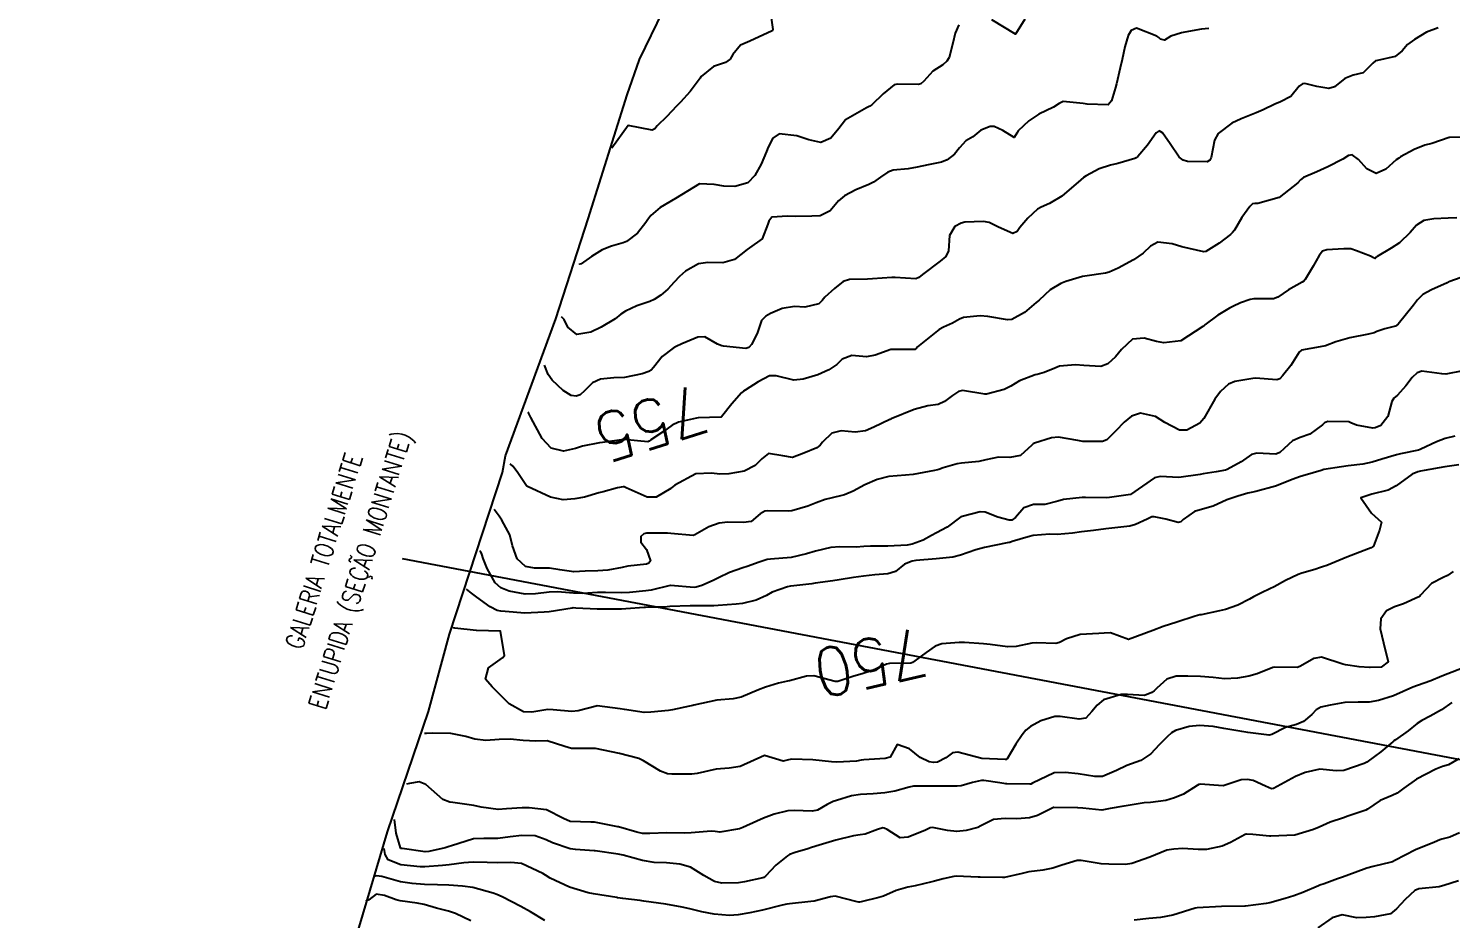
# Model space of a CAD drawing. Header units: metres. Extents: x 318500 to 325275, y 7408834 to 7428799.
# Drawn here: x 319761.4 to 319879.1, y 7411885.9 to 7411959.6 of the extents above; entities that cross this region are included whole.
import ezdxf
from ezdxf.enums import TextEntityAlignment as Align

# ---------------------------------------------------------------- set-up
doc = ezdxf.new("R2010")
doc.units = ezdxf.units.M
doc.header["$MEASUREMENT"] = 0
doc.linetypes.add('CONTINUO', pattern=[0])
for name, color, linetype in [('Area', 45, 'Continuous'), ('Cotas', 45, 'Continuous'), ('Curvas de Nivel 1m', 11, 'Continuous'), ('Curvas de Nivel 5m', 15, 'Continuous'), ('TEXTO', 45, 'Continuous')]:
    doc.layers.add(name, color=color, linetype=linetype)
doc.styles.add('ROMANS', font='romans', dxfattribs={"height": 0.2})
doc.styles.add('Style-STANDARD', font='STANDARD.shx')

msp = doc.modelspace()

# ---------------------------------------------------------------- linework, layer by layer
at = {"layer": 'Area'}
msp.add_lwpolyline([(319761.37, 7411814.54), (319762.74, 7411820.34), (319764.62, 7411826.45), (319765.2, 7411828.06), (319766.87, 7411832.2), (319770.17, 7411840.47), (319772.09, 7411844.66), (319772.47, 7411845.85), (319777.21, 7411857.38), (319779.46, 7411862.25), (319782.63, 7411870.74), (319788.77, 7411885.2), (319791.11, 7411893.09), (319794.49, 7411903.04), (319796.24, 7411909.45), (319800.62, 7411922.84), (319800.87, 7411924.2), (319805.04, 7411935.57), (319807.71, 7411943.85), (319810.95, 7411954.11), (319811.98, 7411957.03), (319813.92, 7411961.05)], dxfattribs=at)
at = {"layer": 'Curvas de Nivel 1m', "flags": 128}
for points, elevation in [([(319822.73, 7411961.41), (319823.01, 7411959.51), (319822.95, 7411959.4), (319821.11, 7411958.55), (319820.34, 7411958.21), (319819.71, 7411957.44), (319819.48, 7411957.06), (319819.09, 7411956.79), (319818.11, 7411956.44), (319817.07, 7411955.62), (319817.02, 7411955.53), (319817, 7411955.48), (319816.17, 7411954.37), (319815.38, 7411953.5), (319815.04, 7411953.16), (319814.23, 7411952.32), (319813.44, 7411951.53), (319813.24, 7411951.3), (319813.01, 7411951.17), (319811.02, 7411951.56), (319809.69, 7411949.68)], 759), ([(319843.88, 7411960.38), (319843.12, 7411959.13), (319841.14, 7411960.31)], 758), ([(319878.11, 7411959.64), (319877.14, 7411959.28), (319876.14, 7411958.69), (319875.57, 7411958.26), (319875.12, 7411957.74), (319874.55, 7411957.28), (319873.1, 7411956.95), (319872.93, 7411956.91), (319872.69, 7411956.74), (319871.91, 7411955.93), (319871.08, 7411955.74), (319870.38, 7411955.47), (319869.52, 7411954.78), (319869.07, 7411954.62), (319868.05, 7411954.8), (319867.07, 7411955.03), (319866.87, 7411955.01), (319866.59, 7411954.82), (319865.92, 7411953.96), (319865.05, 7411953.52), (319864.58, 7411953.32), (319863.63, 7411952.86), (319863.04, 7411952.62), (319861.79, 7411952.13), (319861.03, 7411951.76), (319859.9, 7411950.91), (319859.58, 7411950.34), (319859.3, 7411948.92), (319859.2, 7411948.7), (319858.98, 7411948.55), (319857.35, 7411948.58), (319856.99, 7411948.7), (319856.67, 7411948.95), (319855.91, 7411950.05), (319855.27, 7411950.97), (319855.02, 7411951.11), (319854.75, 7411950.97), (319854.04, 7411949.95), (319853.24, 7411949), (319853.1, 7411948.88), (319852.99, 7411948.83), (319851.58, 7411948.42), (319850.98, 7411948.27), (319850.05, 7411947.97), (319848.97, 7411947.41), (319848.75, 7411947.26), (319848.51, 7411947.06), (319846.95, 7411945.7), (319845.93, 7411945.1), (319845.23, 7411944.81), (319844.93, 7411944.64), (319844.14, 7411943.9), (319843.47, 7411943.12), (319843.24, 7411942.79), (319842.9, 7411942.61), (319841.7, 7411943.15), (319840.92, 7411943.53), (319840.47, 7411943.61), (319838.92, 7411943.56), (319838.62, 7411943.49), (319838.09, 7411943.2), (319837.65, 7411942.45), (319837.57, 7411941.2), (319837.35, 7411940.73), (319836.87, 7411940.34), (319835.41, 7411939.23), (319835.1, 7411938.99), (319834.85, 7411938.88), (319833.14, 7411938.98), (319832.86, 7411938.99), (319831.27, 7411938.87), (319830.85, 7411938.85), (319829.35, 7411938.82), (319828.85, 7411938.65), (319828.11, 7411938.06), (319827.33, 7411937.34), (319827.1, 7411937.08), (319826.82, 7411936.8), (319825.65, 7411936.53), (319824.82, 7411936.57), (319823.79, 7411936.41), (319822.81, 7411936), (319822.43, 7411935.78), (319822.07, 7411935.41), (319821.72, 7411934.34), (319821.25, 7411933.42), (319821.03, 7411933.17), (319820.78, 7411933.1), (319818.92, 7411933.3), (319818.78, 7411933.33), (319818.42, 7411933.46), (319817.37, 7411934.06), (319816.79, 7411934.05), (319815.48, 7411933.5), (319815.02, 7411933.26), (319814.77, 7411933.13), (319813.84, 7411932.45), (319813.12, 7411931.53), (319812.95, 7411931.32), (319812.74, 7411931.19), (319812.19, 7411930.99), (319810.74, 7411930.7), (319809.84, 7411930.67), (319808.73, 7411930.55), (319808.08, 7411930.25), (319807.43, 7411929.6), (319807.05, 7411929.27), (319806.72, 7411929.16), (319806.3, 7411929.2), (319805.65, 7411929.63), (319804.73, 7411930.48), (319804.4, 7411930.96), (319804.11, 7411931.73)], 756), ([(319859.13, 7411959.61), (319858.52, 7411959.54), (319857.12, 7411959.28), (319856.85, 7411959.23), (319855.98, 7411958.96), (319855.45, 7411958.63), (319855.12, 7411958.71), (319854.99, 7411958.84), (319854.81, 7411958.97), (319853.13, 7411959.63), (319852.69, 7411959.44), (319852.44, 7411959.01), (319852.16, 7411958.07), (319851.93, 7411957.02), (319851.77, 7411956.34), (319851.48, 7411955.02), (319851.39, 7411954.7), (319851.05, 7411953.62), (319850.78, 7411953.29), (319849.04, 7411953.34), (319848.71, 7411953.39), (319847.05, 7411953.56), (319846.73, 7411953.39), (319846.25, 7411953.09), (319845.03, 7411952.49), (319844.2, 7411951.94), (319843.34, 7411951.13), (319843.22, 7411950.92), (319843.01, 7411950.56), (319842.05, 7411951.14), (319841.35, 7411951.49), (319841.02, 7411951.49), (319840.25, 7411951.17), (319839.57, 7411950.63), (319839.01, 7411950.29), (319838.47, 7411949.72), (319838.05, 7411949.2), (319837.45, 7411948.73), (319836.98, 7411948.54), (319835.89, 7411948.31), (319834.97, 7411948.12), (319834.23, 7411947.99), (319832.97, 7411947.87), (319832.54, 7411947.71), (319831.94, 7411947.28), (319831.36, 7411946.88), (319830.95, 7411946.69), (319829.9, 7411946.25), (319828.94, 7411945.75), (319828.46, 7411945.33), (319827.77, 7411944.5), (319826.92, 7411944.08), (319826.23, 7411944.05), (319824.92, 7411944.04), (319824.24, 7411944.06), (319822.92, 7411943.97), (319822.67, 7411943.65), (319822.59, 7411943.4), (319822.12, 7411942.18), (319821.08, 7411941.43), (319820.88, 7411941.3), (319819.85, 7411940.46), (319818.87, 7411940.2), (319817.62, 7411940.22), (319816.87, 7411940.12), (319815.79, 7411939.5), (319815.29, 7411939.07), (319814.85, 7411938.59), (319814.33, 7411938.02), (319813.73, 7411937.52), (319813.19, 7411937.16), (319812.82, 7411936.99), (319811.74, 7411936.62), (319810.81, 7411936.18), (319810.44, 7411935.93), (319809.96, 7411935.57), (319808.79, 7411934.87), (319807.93, 7411934.45), (319806.79, 7411934.27), (319806.04, 7411934.87), (319805.74, 7411935.5), (319805.51, 7411935.73)], 757), ([(319838.43, 7411959.9), (319838.12, 7411959.2), (319837.93, 7411958.38), (319837.61, 7411957.2), (319837.42, 7411956.88), (319837.09, 7411956.6), (319836.25, 7411956.06), (319835.53, 7411955.23), (319835.28, 7411955.02), (319835.07, 7411954.95), (319833.33, 7411955), (319833.06, 7411954.93), (319832.15, 7411954.19), (319831.21, 7411953.29), (319831.12, 7411953.21), (319831.04, 7411953.17), (319830.77, 7411953.03), (319829.03, 7411952.04), (319828.47, 7411951.33), (319827.83, 7411950.52), (319827, 7411950.17), (319826, 7411950.37), (319825.01, 7411950.7), (319823.54, 7411950.87), (319823.01, 7411950.53), (319822.63, 7411949.77), (319822.49, 7411949.41), (319822.04, 7411948.35), (319821.51, 7411947.42), (319820.95, 7411946.82), (319819.88, 7411946.52), (319818.95, 7411946.54), (319818.16, 7411946.67), (319816.95, 7411946.73), (319814.94, 7411945.51), (319813.67, 7411944.78), (319812.92, 7411944.1), (319812.67, 7411943.78), (319812.5, 7411943.54), (319811.8, 7411942.64), (319810.89, 7411941.95), (319810.61, 7411941.84), (319809.66, 7411941.58), (319808.88, 7411941.26), (319808, 7411940.73), (319807.13, 7411940.12), (319807.03, 7411940.09), (319807, 7411940.13)], 758), ([(319879.66, 7411943.92), (319878.93, 7411943.89), (319877.74, 7411943.85), (319876.93, 7411943.7), (319876.31, 7411943.3), (319875.79, 7411942.7), (319874.9, 7411941.85), (319874.21, 7411941.4), (319873.06, 7411940.73), (319872.97, 7411940.65), (319872.89, 7411940.56), (319872.76, 7411940.61), (319872.52, 7411940.74), (319871.34, 7411941.2), (319870.89, 7411941.34), (319870.31, 7411941.34), (319868.89, 7411941.26), (319868.53, 7411941.15), (319868.26, 7411940.8), (319867.77, 7411939.91), (319867.11, 7411938.81), (319866.99, 7411938.67), (319866.86, 7411938.6), (319865.71, 7411937.97), (319864.84, 7411937.35), (319864.47, 7411937.21), (319862.84, 7411937.21), (319862.54, 7411937.17), (319861.75, 7411936.88), (319861.12, 7411936.59), (319860.82, 7411936.43), (319859.86, 7411935.86), (319858.8, 7411935.07), (319858.72, 7411935), (319858.63, 7411934.92), (319856.79, 7411933.74), (319855.39, 7411933.57), (319854.79, 7411933.67), (319853.76, 7411933.95), (319852.79, 7411933.87), (319851.9, 7411933.01), (319851.39, 7411932.4), (319850.76, 7411931.82), (319850.18, 7411931.61), (319848.76, 7411931.69), (319848.07, 7411931.75), (319846.76, 7411931.63), (319846.37, 7411931.47), (319845.48, 7411931.1), (319844.91, 7411930.95), (319844.75, 7411930.91), (319843.44, 7411930.42), (319842.73, 7411929.98), (319842.17, 7411929.7), (319840.72, 7411929.33), (319840.56, 7411929.33), (319838.73, 7411929.61), (319838.38, 7411929.54), (319837.9, 7411929.2), (319837.22, 7411928.7), (319836.71, 7411928.47), (319835.84, 7411928.35), (319834.71, 7411928.06), (319832.8, 7411927.27), (319832.73, 7411927.23), (319832.7, 7411927.21), (319831.37, 7411926.6), (319830.68, 7411926.28), (319829.82, 7411926.16), (319828.68, 7411926.27), (319827.91, 7411926.1), (319827.12, 7411925.34), (319826.93, 7411925.09), (319826.66, 7411924.88), (319825.57, 7411924.44), (319824.65, 7411924.08), (319823.83, 7411924.21), (319822.66, 7411924.42), (319822.09, 7411923.96), (319821.56, 7411923.42), (319820.63, 7411922.93), (319819.37, 7411922.71), (319818.63, 7411922.7), (319817.94, 7411922.77), (319816.63, 7411922.73), (319814.89, 7411921.78), (319814.62, 7411921.56), (319814.59, 7411921.54), (319814.56, 7411921.51), (319813.34, 7411920.79), (319812.61, 7411920.79), (319810.86, 7411921.56), (319810.7, 7411921.64), (319810.62, 7411921.65), (319810.15, 7411921.57), (319808.96, 7411921.24), (319808.61, 7411921.15), (319807.41, 7411920.8), (319806.61, 7411920.64), (319805.65, 7411920.58), (319804.61, 7411920.78), (319802.69, 7411921.67), (319802.65, 7411921.7), (319802.62, 7411921.74), (319801.84, 7411922.88), (319801.48, 7411923.35), (319801.26, 7411923.54)], 754), ([(319880.39, 7411939.11), (319879.07, 7411938.65), (319878.93, 7411938.58), (319878.86, 7411938.55), (319877.56, 7411937.96), (319876.84, 7411937.56), (319876.4, 7411937.12), (319876.07, 7411936.69), (319874.81, 7411935.11), (319874.57, 7411934.95), (319873.69, 7411934.72), (319873.03, 7411934.5), (319872.8, 7411934.39), (319872.35, 7411934.29), (319870.79, 7411933.98), (319869.65, 7411933.64), (319868.79, 7411933.33), (319868.35, 7411933.23), (319866.78, 7411932.97), (319866.6, 7411932.81), (319865.91, 7411931.68), (319865.23, 7411930.83), (319864.99, 7411930.59), (319864.74, 7411930.5), (319862.98, 7411930.64), (319862.75, 7411930.63), (319861.26, 7411930.37), (319860.74, 7411930.15), (319860.08, 7411929.55), (319859.63, 7411928.91), (319858.7, 7411927.3), (319858.38, 7411926.92), (319857.29, 7411926.34), (319856.69, 7411926.35), (319855.48, 7411926.96), (319854.7, 7411927.47), (319853.45, 7411927.74), (319852.71, 7411927.5), (319852.11, 7411927.01), (319851.43, 7411926.28), (319850.68, 7411925.54), (319850.32, 7411925.39), (319848.68, 7411925.39), (319848.27, 7411925.47), (319846.68, 7411925.76), (319846.08, 7411925.69), (319844.67, 7411925.27), (319844.57, 7411925.21), (319844.47, 7411925.11), (319843.53, 7411924.25), (319842.65, 7411924.08), (319841.69, 7411924.11), (319840.65, 7411923.89), (319840.08, 7411923.74), (319838.65, 7411923.6), (319838.29, 7411923.55), (319837.13, 7411923.21), (319836.76, 7411923.09), (319836.64, 7411923.05), (319836.41, 7411922.99), (319834.63, 7411922.66), (319834.01, 7411922.62), (319832.63, 7411922.51), (319831.65, 7411922.26), (319830.63, 7411921.81), (319829.68, 7411921.3), (319828.94, 7411920.99), (319828.61, 7411920.9), (319827.36, 7411920.59), (319826.6, 7411920.31), (319825.91, 7411920.04), (319824.59, 7411919.66), (319824.33, 7411919.63), (319822.59, 7411919.67), (319822.36, 7411919.64), (319821.96, 7411919.41), (319821.22, 7411918.78), (319820.58, 7411918.7), (319819.29, 7411918.73), (319818.58, 7411918.64), (319817.71, 7411918.33), (319816.56, 7411917.67), (319816.41, 7411917.63), (319814.56, 7411917.79), (319814.28, 7411917.8), (319812.56, 7411917.8), (319812.34, 7411917.76), (319812.07, 7411917.54), (319812.08, 7411917.07), (319812.55, 7411916.45), (319812.88, 7411915.53), (319812.74, 7411915.32), (319812.54, 7411915.25), (319811.01, 7411915.07), (319810.53, 7411914.98), (319809.36, 7411914.74), (319808.53, 7411914.7), (319807.47, 7411914.66), (319806.53, 7411914.62), (319805.37, 7411914.78), (319804.53, 7411914.91), (319803.27, 7411914.92), (319802.53, 7411915.05), (319801.84, 7411915.68), (319801.46, 7411916.77), (319801.24, 7411917.68), (319800.58, 7411918.89), (319800.35, 7411919.22), (319799.95, 7411919.76)], 753), ([(319880.14, 7411931.26), (319878.75, 7411930.98), (319878.42, 7411930.99), (319876.76, 7411931.21), (319876.36, 7411931.09), (319875.95, 7411930.69), (319875.42, 7411930.02), (319874.73, 7411929.24), (319874.45, 7411928.99), (319874.28, 7411928.71), (319873.95, 7411927.48), (319873.36, 7411926.72), (319872.89, 7411926.53), (319872.7, 7411926.51), (319871.36, 7411926.75), (319870.89, 7411926.94), (319870.7, 7411927.04), (319868.97, 7411927.05), (319868.7, 7411926.94), (319868.62, 7411926.87), (319868.54, 7411926.79), (319867.49, 7411926), (319866.68, 7411925.73), (319866.05, 7411925.45), (319865.37, 7411924.83), (319865, 7411924.5), (319864.66, 7411924.36), (319863.09, 7411924.44), (319862.66, 7411924.33), (319861.8, 7411923.73), (319860.64, 7411923.09), (319860.49, 7411923.04), (319859.72, 7411922.9), (319858.64, 7411922.73), (319858.39, 7411922.68), (319856.63, 7411922.42), (319855.1, 7411922.5), (319854.63, 7411922.4), (319852.62, 7411921), (319850.89, 7411920.75), (319850.62, 7411920.74), (319848.91, 7411920.75), (319848.62, 7411920.75), (319847.08, 7411920.6), (319846.61, 7411920.45), (319845.53, 7411920.17), (319844.61, 7411920.18), (319843.8, 7411919.92), (319843.12, 7411919.12), (319842.81, 7411918.9), (319842.59, 7411918.88), (319841.65, 7411919.14), (319840.6, 7411919.54), (319840.19, 7411919.58), (319838.7, 7411919.19), (319838.62, 7411919.16), (319838.59, 7411919.15), (319837.46, 7411918.32), (319836.57, 7411917.83), (319836.16, 7411917.62), (319835.46, 7411917.23), (319834.56, 7411916.9), (319834.13, 7411916.82), (319832.55, 7411916.74), (319831.1, 7411916.74), (319830.55, 7411916.7), (319829.92, 7411916.66), (319828.55, 7411916.68), (319827.83, 7411916.61), (319826.55, 7411916.32), (319825.81, 7411916.09), (319824.54, 7411915.79), (319822.82, 7411915.67), (319822.54, 7411915.63), (319821.87, 7411915.41), (319820.9, 7411915.06), (319820.53, 7411914.95), (319819.42, 7411914.54), (319818.52, 7411914.11), (319818.08, 7411913.89), (319817.13, 7411913.47), (319816.66, 7411913.33), (319816.51, 7411913.32), (319814.54, 7411913.48), (319814.51, 7411913.47), (319812.93, 7411913.1), (319812.5, 7411913.04), (319811.14, 7411912.91), (319810.5, 7411912.88), (319809.17, 7411912.91), (319808.5, 7411912.89), (319807.28, 7411912.82), (319806.5, 7411912.85), (319805.19, 7411912.94), (319804.5, 7411912.92), (319803.37, 7411912.79), (319802.5, 7411912.77), (319801.18, 7411913), (319800.5, 7411913.27), (319800.03, 7411913.7), (319799.35, 7411914.88), (319799.03, 7411915.71), (319798.91, 7411916.08), (319798.83, 7411916.27), (319798.76, 7411916.36)], 752), ([(319879.5, 7411925.83), (319878.68, 7411925.64), (319877.96, 7411925.38), (319876.67, 7411924.76), (319876.62, 7411924.73), (319876.47, 7411924.68), (319874.99, 7411924.38), (319874.66, 7411924.3), (319873.45, 7411923.93), (319872.65, 7411923.68), (319871.87, 7411923.52), (319870.65, 7411923.38), (319870.11, 7411923.31), (319868.64, 7411923.07), (319868.42, 7411923.01), (319867.75, 7411922.8), (319866.9, 7411922.55), (319866.64, 7411922.48), (319866.09, 7411922.27), (319864.63, 7411921.71), (319863.02, 7411921.26), (319862.62, 7411921.19), (319862.36, 7411921.13), (319861.53, 7411920.88), (319860.85, 7411920.66), (319860.61, 7411920.56), (319859.48, 7411920.04), (319858.6, 7411919.81), (319857.92, 7411919.61), (319857, 7411918.94), (319856.8, 7411918.74), (319856.59, 7411918.7), (319855.57, 7411918.96), (319854.59, 7411919.17), (319854.41, 7411919.16), (319854, 7411918.98), (319853.06, 7411918.52), (319852.58, 7411918.4), (319851.33, 7411918.26), (319850.58, 7411918.16), (319849.58, 7411918.04), (319848.57, 7411917.93), (319847.82, 7411917.81), (319846.57, 7411917.71), (319845.94, 7411917.72), (319844.57, 7411917.62), (319844.16, 7411917.52), (319842.84, 7411917.13), (319842.64, 7411917.05), (319842.56, 7411917.03), (319842.43, 7411917.01), (319840.55, 7411916.61), (319839.82, 7411916.44), (319838.55, 7411915.99), (319837.91, 7411915.83), (319836.54, 7411915.69), (319834.85, 7411915.55), (319834.54, 7411915.49), (319833.92, 7411915.25), (319833.16, 7411914.63), (319832.53, 7411914.45), (319831.45, 7411914.36), (319830.52, 7411914.25), (319829.7, 7411914.13), (319828.52, 7411913.94), (319827.98, 7411913.87), (319826.51, 7411913.66), (319826.24, 7411913.62), (319824.51, 7411913.41), (319824.47, 7411913.41), (319824.22, 7411913.37), (319822.97, 7411912.92), (319822.5, 7411912.66), (319821.64, 7411912.26), (319820.49, 7411912), (319819.99, 7411911.93), (319818.49, 7411911.81), (319818.14, 7411911.8), (319816.48, 7411911.79), (319816.17, 7411911.8), (319814.48, 7411911.73), (319814.27, 7411911.72), (319812.48, 7411911.65), (319812.37, 7411911.65), (319810.83, 7411911.55), (319810.48, 7411911.53), (319810.44, 7411911.52), (319808.48, 7411911.51), (319806.71, 7411911.61), (319806.48, 7411911.62), (319806.4, 7411911.61), (319804.48, 7411911.3), (319804.09, 7411911.26), (319802.48, 7411911.18), (319800.85, 7411911.32), (319800.48, 7411911.35), (319800.19, 7411911.41), (319799.6, 7411911.7), (319798.49, 7411912.5), (319798.05, 7411912.83), (319797.65, 7411913.16)], 751), ([(319879.36, 7411914.64), (319878.87, 7411914.31), (319878.53, 7411914.14), (319877.56, 7411913.63), (319876.66, 7411912.68), (319876.59, 7411912.6), (319876.51, 7411912.55), (319875.24, 7411911.96), (319874.49, 7411911.7), (319873.84, 7411911.37), (319873.36, 7411910.72), (319873.3, 7411909.89), (319873.59, 7411908.72), (319873.98, 7411907.17), (319873.38, 7411906.72), (319872.48, 7411906.68), (319872.43, 7411906.68), (319871.58, 7411906.74), (319870.43, 7411906.91), (319870.22, 7411906.97), (319868.44, 7411907.53), (319867.81, 7411907.43), (319866.72, 7411906.81), (319866.52, 7411906.72), (319866.43, 7411906.7), (319864.56, 7411906.71), (319864.43, 7411906.68), (319863.13, 7411906.15), (319862.42, 7411905.97), (319861.49, 7411905.8), (319860.41, 7411905.76), (319859.47, 7411905.85), (319858.42, 7411905.94), (319857.39, 7411905.96), (319856.42, 7411905.96), (319855.64, 7411905.73), (319854.82, 7411904.97), (319854.6, 7411904.76), (319854.4, 7411904.62), (319853.8, 7411904.38), (319852.39, 7411904.44), (319851.85, 7411904.46), (319850.39, 7411904.01), (319849.86, 7411903.56), (319849.42, 7411903.04), (319848.93, 7411902.49), (319848.37, 7411902.41), (319846.8, 7411902.64), (319846.37, 7411902.64), (319845.2, 7411902.27), (319844.36, 7411901.8), (319843.96, 7411901.5), (319843.66, 7411901.12), (319843.13, 7411900.33), (319842.43, 7411899.13), (319842.37, 7411899.08), (319842.32, 7411899.07), (319842.26, 7411899.08), (319840.32, 7411899.16), (319838.33, 7411899.67), (319837.89, 7411899.63), (319837.33, 7411899.2), (319836.66, 7411898.86), (319836.32, 7411898.82), (319835.97, 7411898.87), (319835.22, 7411899.23), (319834.33, 7411899.94), (319833.3, 7411900.3), (319832.72, 7411899.26), (319832.32, 7411899.15), (319830.55, 7411899.05), (319830.32, 7411899.01), (319829.94, 7411898.92), (319828.32, 7411898.85), (319827.87, 7411898.88), (319826.32, 7411899.04), (319824.59, 7411899.09), (319824.32, 7411899.04), (319823.87, 7411898.93), (319822.32, 7411899.4), (319820.31, 7411898.49), (319819.4, 7411898.35), (319818.31, 7411898.26), (319816.74, 7411897.91), (319816.3, 7411897.86), (319814.65, 7411897.85), (319814.3, 7411897.88), (319813.72, 7411898.1), (319812.31, 7411898.96), (319811.92, 7411899.14), (319810.32, 7411899.56), (319808.33, 7411899.98), (319807.95, 7411899.97), (319806.33, 7411899.97), (319805.8, 7411900.14), (319804.33, 7411900.62), (319803.39, 7411900.6), (319802.33, 7411900.63), (319801.25, 7411900.76), (319800.34, 7411900.73), (319799.26, 7411900.63), (319798.34, 7411900.74), (319797.58, 7411900.97), (319796.34, 7411901.21), (319794.86, 7411901.25), (319794.34, 7411901.23), (319794.16, 7411901.22)], 749), ([(319880.13, 7411906.63), (319878.9, 7411906.16), (319878.42, 7411905.97), (319877.49, 7411905.59), (319876.41, 7411905.2), (319876.02, 7411905.07), (319875.2, 7411904.7), (319874.4, 7411904.34), (319873.17, 7411903.95), (319872.39, 7411903.82), (319871.48, 7411903.83), (319870.39, 7411903.78), (319869.17, 7411903.56), (319868.39, 7411903.4), (319868, 7411903.18), (319867.64, 7411902.8), (319866.96, 7411902.22), (319866.37, 7411901.97), (319865.48, 7411901.71), (319864.35, 7411901.14), (319864.11, 7411901.09), (319862.36, 7411901.31), (319861.85, 7411901.38), (319860.36, 7411901.65), (319859.48, 7411901.79), (319858.36, 7411901.88), (319857.48, 7411901.81), (319856.36, 7411901.46), (319856.04, 7411901.27), (319855.67, 7411900.96), (319855.02, 7411900.29), (319854.33, 7411899.53), (319853.48, 7411898.98), (319852.32, 7411898.56), (319851.46, 7411898.16), (319850.31, 7411897.66), (319849.69, 7411897.65), (319848.31, 7411897.89), (319847.23, 7411897.99), (319846.31, 7411897.97), (319844.53, 7411897.11), (319844.37, 7411897.03), (319844.3, 7411897.02), (319842.38, 7411897.05), (319842.3, 7411897.05), (319841.82, 7411897.14), (319840.49, 7411897.34), (319840.3, 7411897.34), (319839.56, 7411897.17), (319838.6, 7411896.88), (319838.29, 7411896.85), (319836.63, 7411896.87), (319836.29, 7411896.87), (319834.67, 7411896.86), (319834.29, 7411896.79), (319833.11, 7411896.44), (319832.29, 7411896.32), (319831.32, 7411896.24), (319830.28, 7411896.18), (319829.53, 7411896.06), (319828.28, 7411895.68), (319828, 7411895.59), (319827.52, 7411895.33), (319826.72, 7411894.88), (319826.26, 7411894.78), (319824.78, 7411894.85), (319824.26, 7411894.82), (319823.12, 7411894.53), (319822.25, 7411894.2), (319821.7, 7411893.96), (319820.53, 7411893.43), (319820.24, 7411893.32), (319818.63, 7411893.05), (319818.24, 7411893.11), (319817.91, 7411893.13), (319816.24, 7411893), (319815.72, 7411892.97), (319814.23, 7411892.99), (319812.82, 7411892.94), (319812.23, 7411892.95), (319811.75, 7411893.05), (319810.24, 7411893.49), (319810.18, 7411893.5), (319809.76, 7411893.57), (319808.24, 7411893.87), (319807.95, 7411893.89), (319806.24, 7411893.94), (319805.69, 7411894.18), (319804.26, 7411894.9), (319802.84, 7411895.08), (319802.26, 7411895.06), (319800.96, 7411894.98), (319800.26, 7411894.93), (319798.85, 7411895.12), (319798.26, 7411895.26), (319796.51, 7411895.51), (319796.27, 7411895.53), (319795.68, 7411895.76), (319794.29, 7411896.99), (319793.72, 7411897.21), (319792.93, 7411897.07), (319792.69, 7411897.02)], 748), ([(319879.25, 7411903.78), (319878.39, 7411903.18), (319877.45, 7411902.66), (319876.75, 7411902.3), (319876.37, 7411902.04), (319875.62, 7411901.44), (319874.57, 7411900.71), (319874.45, 7411900.61), (319874.35, 7411900.52), (319873.35, 7411899.71), (319872.32, 7411898.93), (319872.2, 7411898.85), (319871.98, 7411898.74), (319870.31, 7411898.16), (319869.67, 7411898.12), (319868.31, 7411898.28), (319867.11, 7411898), (319866.31, 7411897.65), (319864.77, 7411896.83), (319864.48, 7411896.66), (319864.3, 7411896.64), (319863.8, 7411896.85), (319862.78, 7411897.33), (319862.31, 7411897.41), (319861.8, 7411897.38), (319860.3, 7411896.89), (319858.41, 7411897.03), (319858.3, 7411897.01), (319858.14, 7411896.92), (319857.02, 7411896.21), (319856.28, 7411895.89), (319855.56, 7411895.68), (319854.28, 7411895.52), (319853.77, 7411895.49), (319852.27, 7411895.24), (319852.07, 7411895.2), (319850.94, 7411895.02), (319850.4, 7411894.9), (319850.27, 7411894.88), (319848.69, 7411895.05), (319848.27, 7411895.08), (319848.24, 7411895.08), (319846.27, 7411895.1), (319846.25, 7411895.1), (319846.2, 7411895.08), (319844.93, 7411894.43), (319844.26, 7411894.24), (319843.23, 7411894.15), (319842.26, 7411894.18), (319841.3, 7411894.1), (319840.25, 7411893.57), (319839.98, 7411893.43), (319839.03, 7411893.18), (319838.24, 7411893.1), (319837.47, 7411893.2), (319836.24, 7411893.43), (319836.05, 7411893.41), (319835.67, 7411893.22), (319834.23, 7411892.63), (319833.57, 7411892.59), (319832.48, 7411893.27), (319832.24, 7411893.39), (319832.11, 7411893.4), (319831.69, 7411893.28), (319830.65, 7411892.88), (319830.24, 7411892.82), (319829.69, 7411892.76), (319828.23, 7411892.39), (319826.85, 7411891.97), (319826.22, 7411891.77), (319825.9, 7411891.68), (319824.86, 7411891.36), (319824.4, 7411891.19), (319824.22, 7411891.09), (319823.26, 7411890.33), (319822.41, 7411889.4), (319822.28, 7411889.31), (319822.19, 7411889.28), (319820.66, 7411888.95), (319820.18, 7411888.87), (319818.79, 7411888.84), (319818.18, 7411888.97), (319817.29, 7411889.46), (319816.2, 7411890.15), (319815.3, 7411890.39), (319814.2, 7411890.5), (319813.18, 7411890.55), (319812.21, 7411890.7), (319810.63, 7411891.14), (319810.21, 7411891.23), (319808.31, 7411891.5), (319808.22, 7411891.51), (319806.67, 7411891.61), (319806.22, 7411891.68), (319804.76, 7411892.16), (319804.23, 7411892.42), (319803.32, 7411892.74), (319802.23, 7411892.78), (319801.25, 7411892.66), (319800.23, 7411892.53), (319799.07, 7411892.54), (319798.23, 7411892.51), (319796.4, 7411891.92), (319796.22, 7411891.86), (319796.14, 7411891.83), (319795.89, 7411891.75), (319794.54, 7411891.44), (319794.21, 7411891.43), (319792.33, 7411891.69), (319792.22, 7411891.71), (319792.17, 7411891.75), (319791.82, 7411892.98), (319791.68, 7411894.1)], 747), ([(319879.83, 7411899.13), (319878.96, 7411898.64), (319878.48, 7411898.48), (319878.32, 7411898.43), (319877.93, 7411898.27), (319876.31, 7411897.43), (319875.27, 7411896.7), (319874.72, 7411896.28), (319874.29, 7411896.1), (319873.32, 7411895.68), (319872.27, 7411894.96), (319872.13, 7411894.88), (319871.7, 7411894.74), (319870.64, 7411894.37), (319870.26, 7411894.25), (319869.16, 7411893.88), (319868.25, 7411893.46), (319867.78, 7411893.27), (319866.24, 7411892.81), (319864.24, 7411892.73), (319864.13, 7411892.73), (319862.77, 7411892.86), (319862.24, 7411892.9), (319862.21, 7411892.9), (319862.14, 7411892.87), (319860.92, 7411892.2), (319860.23, 7411891.89), (319858.93, 7411891.61), (319858.23, 7411891.61), (319856.98, 7411891.69), (319856.23, 7411891.65), (319855.63, 7411891.55), (319854.22, 7411890.97), (319852.75, 7411890.45), (319852.21, 7411890.38), (319850.85, 7411890.39), (319850.21, 7411890.42), (319848.56, 7411890.7), (319848.21, 7411890.7), (319846.95, 7411890.33), (319846.2, 7411890.08), (319845.37, 7411889.92), (319844.2, 7411889.77), (319843.67, 7411889.64), (319842.19, 7411889.31), (319842.02, 7411889.3), (319840.19, 7411889.33), (319840.02, 7411889.34), (319838.19, 7411889.4), (319838, 7411889.39), (319837.12, 7411889.2), (319836.39, 7411889), (319836.19, 7411888.94), (319834.8, 7411888.61), (319834.18, 7411888.49), (319833.22, 7411888.21), (319832.17, 7411887.76), (319831.8, 7411887.64), (319830.33, 7411887.29), (319830.19, 7411887.26), (319830.16, 7411887.26), (319830.13, 7411887.26), (319829.99, 7411887.29), (319828.17, 7411887.75), (319827.78, 7411887.71), (319826.45, 7411887.35), (319826.16, 7411887.3), (319824.4, 7411887.13), (319824.16, 7411887.09), (319823.78, 7411887), (319822.15, 7411886.6), (319821.11, 7411886.38), (319820.15, 7411886.2), (319819.42, 7411886.16), (319818.15, 7411886.27), (319817.13, 7411886.45), (319816.15, 7411886.7), (319815.51, 7411886.85), (319814.16, 7411887.08), (319812.33, 7411887.35), (319812.16, 7411887.38), (319812.03, 7411887.4), (319810.6, 7411887.55), (319810.16, 7411887.62), (319810.09, 7411887.63), (319808.17, 7411887.95), (319807.72, 7411888.04), (319806.17, 7411888.5), (319804.58, 7411889.24), (319804.19, 7411889.5), (319803.98, 7411889.64), (319802.2, 7411890.47), (319801.33, 7411890.55), (319800.2, 7411890.51), (319799.35, 7411890.55), (319798.2, 7411890.58), (319797.43, 7411890.5), (319796.2, 7411890.36), (319795.65, 7411890.3), (319794.2, 7411890.17), (319793.8, 7411890.17), (319792.2, 7411890.36), (319791.16, 7411890.77), (319790.9, 7411891.21), (319790.84, 7411891.7)], 746), ([(319879.8, 7411889.03), (319878.58, 7411888.65), (319878.28, 7411888.56), (319878.19, 7411888.54), (319876.5, 7411888.36), (319876.18, 7411888.22), (319875.38, 7411887.49), (319874.65, 7411886.7), (319874.16, 7411886.29), (319872.85, 7411886.03), (319872.15, 7411885.99), (319871.38, 7411885.97), (319870.15, 7411886.21), (319869.33, 7411885.95), (319868.14, 7411885.13)], 744), ([(319798.01, 7411885.72), (319796.73, 7411886.32), (319796.15, 7411886.52), (319795.15, 7411886.76), (319794.15, 7411887.05), (319793.56, 7411887.18), (319792.16, 7411887.38), (319791.81, 7411887.46), (319790.85, 7411887.82), (319790.16, 7411887.93), (319789.56, 7411887.46), (319789.32, 7411887.33)], 744)]:
    msp.add_lwpolyline(points, dxfattribs=dict(at, elevation=elevation))
at = {"layer": 'Curvas de Nivel 5m', "flags": 128}
for points, elevation in [([(319881.02, 7411950.63), (319879.09, 7411950.58), (319879.02, 7411950.57), (319877.6, 7411950.08), (319877.01, 7411949.93), (319876.11, 7411949.59), (319874.99, 7411948.96), (319874.84, 7411948.87), (319874.63, 7411948.71), (319873.77, 7411947.94), (319872.98, 7411947.6), (319872.21, 7411947.97), (319871.51, 7411948.75), (319871, 7411949.14), (319870.68, 7411949.08), (319870.22, 7411948.77), (319868.98, 7411948.15), (319868.05, 7411947.72), (319866.97, 7411947.26), (319866.71, 7411947.07), (319866.48, 7411946.82), (319864.95, 7411945.59), (319863.19, 7411945.11), (319862.94, 7411945.12), (319862.74, 7411945.07), (319862.51, 7411944.87), (319861.85, 7411943.96), (319861.24, 7411942.89), (319861.09, 7411942.71), (319860.9, 7411942.55), (319859.97, 7411941.82), (319858.88, 7411941.13), (319858.7, 7411941.11), (319856.89, 7411941.52), (319856.07, 7411941.78), (319854.89, 7411941.91), (319854.3, 7411941.57), (319853.69, 7411940.99), (319852.87, 7411940.45), (319851.6, 7411939.75), (319850.86, 7411939.43), (319850.55, 7411939.35), (319848.86, 7411939.09), (319848.67, 7411939.05), (319847.28, 7411938.64), (319846.85, 7411938.49), (319845.97, 7411937.96), (319845.07, 7411937.11), (319844.94, 7411937), (319844.83, 7411936.9), (319843.86, 7411936.07), (319842.81, 7411935.51), (319842.46, 7411935.48), (319840.81, 7411935.76), (319840.18, 7411935.8), (319838.81, 7411935.68), (319838.46, 7411935.54), (319837.89, 7411935.2), (319837.14, 7411934.86), (319836.79, 7411934.67), (319835, 7411933.24), (319834.9, 7411933.12), (319834.78, 7411933.01), (319833.01, 7411933.03), (319832.78, 7411933.01), (319831.5, 7411932.55), (319830.77, 7411932.42), (319829.55, 7411932.52), (319828.76, 7411932.23), (319828.3, 7411931.78), (319827.65, 7411931.34), (319827.05, 7411931.05), (319826.74, 7411930.91), (319825.53, 7411930.57), (319824.74, 7411930.49), (319823.3, 7411930.83), (319822.74, 7411930.84), (319821.81, 7411930.34), (319820.72, 7411929.66), (319820.58, 7411929.57), (319820.43, 7411929.43), (319819.62, 7411928.53), (319818.76, 7411927.45), (319818.73, 7411927.42), (319818.7, 7411927.41), (319816.83, 7411927.35), (319816.7, 7411927.33), (319815.2, 7411927), (319814.69, 7411926.75), (319813.96, 7411926.24), (319812.91, 7411925.53), (319812.77, 7411925.42), (319812.67, 7411925.38), (319810.67, 7411925.56), (319808.92, 7411925.33), (319808.67, 7411925.3), (319807.25, 7411925.02), (319806.66, 7411924.83), (319805.68, 7411924.59), (319804.66, 7411924.85), (319803.91, 7411925.65), (319802.96, 7411927.4), (319802.83, 7411927.67), (319802.79, 7411927.76), (319802.77, 7411927.8), (319802.75, 7411927.83)], 755), ([(319879.83, 7411923.47), (319878.66, 7411923.3), (319876.96, 7411922.99), (319876.64, 7411922.93), (319876.44, 7411922.88), (319875.97, 7411922.69), (319874.63, 7411921.73), (319873.98, 7411921.37), (319872.62, 7411921.05), (319871.7, 7411920.74), (319872.6, 7411919.46), (319873.43, 7411918.72), (319873.24, 7411918.06), (319872.75, 7411916.73), (319872.65, 7411916.64), (319872.56, 7411916.6), (319872.35, 7411916.52), (319870.55, 7411915.83), (319868.89, 7411915.14), (319868.54, 7411915.02), (319868.36, 7411914.97), (319867.89, 7411914.8), (319866.83, 7411914.51), (319866.53, 7411914.4), (319865.48, 7411913.88), (319864.52, 7411913.37), (319864.17, 7411913.2), (319863.47, 7411912.86), (319862.83, 7411912.54), (319862.5, 7411912.34), (319861.53, 7411911.84), (319860.49, 7411911.5), (319860, 7411911.39), (319858.48, 7411911.06), (319858.37, 7411911.04), (319858, 7411910.93), (319856.48, 7411910.45), (319855.34, 7411910.09), (319854.47, 7411909.75), (319852.46, 7411909), (319850.99, 7411909.55), (319850.46, 7411909.53), (319850, 7411909.5), (319848.46, 7411909.41), (319847.32, 7411909.07), (319846.76, 7411908.77), (319846.45, 7411908.67), (319844.82, 7411908.74), (319844.45, 7411908.71), (319843.16, 7411908.42), (319842.45, 7411908.39), (319841.02, 7411908.58), (319840.45, 7411908.64), (319838.89, 7411908.75), (319838.45, 7411908.76), (319837.01, 7411908.64), (319836.45, 7411908.44), (319835.72, 7411907.94), (319834.78, 7411907.23), (319834.58, 7411907.09), (319834.43, 7411907.04), (319832.67, 7411907.02), (319832.43, 7411906.96), (319831.26, 7411906.44), (319830.41, 7411906.17), (319829.73, 7411905.98), (319828.4, 7411905.54), (319828.18, 7411905.54), (319826.41, 7411906.01), (319825.81, 7411905.96), (319824.4, 7411905.58), (319824.23, 7411905.55), (319823.47, 7411905.38), (319822.4, 7411905.06), (319821.83, 7411904.85), (319820.39, 7411904.23), (319819.73, 7411904.09), (319818.39, 7411903.99), (319816.47, 7411903.57), (319816.38, 7411903.54), (319816.12, 7411903.48), (319814.7, 7411903.19), (319814.37, 7411903.14), (319812.91, 7411902.98), (319812.37, 7411902.95), (319810.73, 7411903.2), (319810.38, 7411903.27), (319808.47, 7411903.5), (319808.38, 7411903.49), (319806.88, 7411903.1), (319806.37, 7411903.04), (319804.82, 7411903.19), (319804.37, 7411903.2), (319803.05, 7411902.98), (319802.37, 7411903.01), (319801.18, 7411903.68), (319800.39, 7411904.49), (319799.77, 7411905.08), (319799.21, 7411905.71), (319799.46, 7411906.66), (319800.43, 7411907.36), (319800.63, 7411907.49), (319800.78, 7411907.69), (319800.46, 7411909.69), (319798.48, 7411909.74), (319798.46, 7411909.74), (319796.67, 7411909.95), (319796.58, 7411909.98), (319796.55, 7411910)], 750), ([(319879.88, 7411893), (319879.07, 7411892.64), (319878.42, 7411892.47), (319878.24, 7411892.41), (319877.8, 7411892.22), (319876.23, 7411891.58), (319874.52, 7411890.71), (319874.32, 7411890.61), (319874.22, 7411890.57), (319872.72, 7411890.22), (319872.21, 7411890.06), (319871.25, 7411889.7), (319870.2, 7411889.34), (319869.78, 7411889.18), (319868.66, 7411888.78), (319868.31, 7411888.66), (319868.19, 7411888.62), (319866.91, 7411888.07), (319866.17, 7411887.77), (319865.43, 7411887.56), (319864.17, 7411887.2), (319863.87, 7411887.14), (319862.16, 7411886.92), (319862.11, 7411886.92), (319860.16, 7411886.89), (319858.16, 7411886.79), (319857.98, 7411886.75), (319856.15, 7411886.17), (319855.11, 7411886), (319854.15, 7411885.91), (319852.94, 7411885.78)], 745), ([(319804.14, 7411885.74), (319802.95, 7411886.46), (319802.15, 7411886.9), (319800.61, 7411887.69), (319800.16, 7411887.89), (319799.86, 7411888), (319798.17, 7411888.46), (319797.32, 7411888.59), (319796.17, 7411888.67), (319795.25, 7411888.69), (319794.17, 7411888.73), (319793.16, 7411888.8), (319792.18, 7411888.95), (319790.63, 7411889.38), (319790.18, 7411889.45), (319790.08, 7411889.4), (319790.03, 7411889.38)], 745)]:
    msp.add_lwpolyline(points, dxfattribs=dict(at, elevation=elevation))
at = {"layer": 'TEXTO', "linetype": 'CONTINUO'}
msp.add_polyline3d([(320015.95, 7411873.21, 0), (319792.34, 7411915.68, 0)], dxfattribs=at)

# ---------------------------------------------------------------- texts
at = {"layer": 'Cotas', "style": 'Style-STANDARD'}
for s, rotation, p in [('755', 197.5334, (319812.94, 7411926.89, 755)), ('750', 192.5149, (319831.1, 7411907.08, 750))]:
    msp.add_text(s, height=4, rotation=rotation, dxfattribs=at).set_placement(p, align=Align.MIDDLE_CENTER)
at = {"layer": 'TEXTO', "style": 'ROMANS', "width": 0.8}
for s, p in [('ENTUPIDA (SEÇÃO MONTANTE)', (319785.96, 7411903.09, -729)), ('GALERIA TOTALMENTE', (319784.04, 7411908.08, -729))]:
    msp.add_text(s, height=1.5, rotation=72.6388, dxfattribs=at).set_placement(p)

doc.saveas('drawing.dxf')
